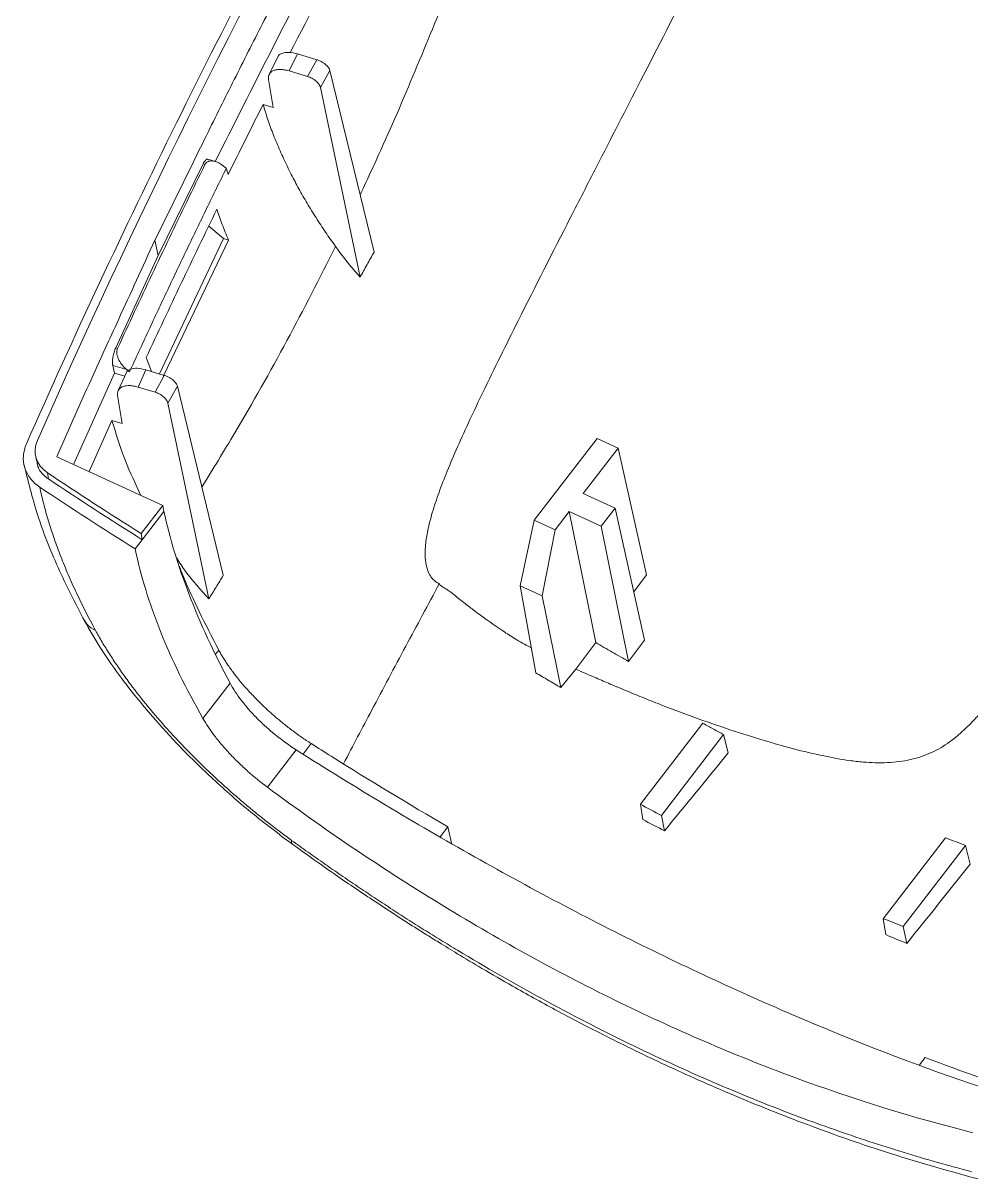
# Model space of a CAD drawing. Header units: inches. Extents: x 1424 to 4050, y 1126 to 1517.
# Drawn here: x 2112.07 to 2134.36, y 1236.87 to 1264.07 of the extents above; entities that cross this region are included whole.
import ezdxf

# ---------------------------------------------------------------- set-up
doc = ezdxf.new("R2010")
doc.units = ezdxf.units.IN
doc.header["$LTSCALE"] = 15

msp = doc.modelspace()

# ---------------------------------------------------------------- linework, layer by layer
at = {"color": 7, "linetype": 'Continuous', "lineweight": 15}
for p, q in [((2118.066, 1263.285), (2117.849, 1262.856)), ((2118.523, 1263.346), (2118.322, 1262.947)), ((2118.523, 1263.346), (2118.975, 1263.211)), ((2118.975, 1263.211), (2118.757, 1262.817)), ((2118.757, 1262.817), (2118.322, 1262.947)), ((2119.062, 1262.555), (2119.284, 1262.957)), ((2119.284, 1262.957), (2120.322, 1258.686)), ((2117.84, 1262.747), (2117.946, 1262.088)), ((2119.993, 1258.099), (2119.062, 1262.555)), ((2117.712, 1262.158), (2117.946, 1262.088)), ((2115.24, 1258.604), (2116.3, 1260.759)), ((2116.344, 1260.746), (2116.3, 1260.759)), ((2116.592, 1260.817), (2116.411, 1260.871)), ((2116.846, 1260.658), (2116.782, 1260.711)), ((2116.437, 1259.298), (2116.784, 1259.003)), ((2115.24, 1258.604), (2115.165, 1258.965)), ((2116.784, 1259.003), (2115.271, 1255.823)), ((2115.375, 1255.792), (2116.899, 1258.969)), ((2116.899, 1258.969), (2116.784, 1259.003)), ((2114.245, 1256.435), (2115.24, 1258.604)), ((2114.245, 1256.435), (2114.288, 1256.422)), ((2114.964, 1256.207), (2115.084, 1255.879)), ((2114.213, 1255.841), (2114.176, 1256.021)), ((2114.176, 1256.021), (2114.504, 1255.923)), ((2114.504, 1255.923), (2114.568, 1255.87)), ((2114.956, 1255.917), (2114.772, 1255.513)), ((2114.956, 1255.917), (2115.386, 1255.788)), ((2113.249, 1253.694), (2114.213, 1255.841)), ((2114.456, 1255.768), (2114.213, 1255.841)), ((2114.495, 1255.853), (2114.303, 1255.43)), ((2115.386, 1255.788), (2115.169, 1255.394)), ((2114.29, 1255.313), (2114.397, 1254.654)), ((2115.169, 1255.394), (2114.772, 1255.513)), ((2115.474, 1255.132), (2115.696, 1255.534)), ((2115.696, 1255.534), (2116.776, 1251.088)), ((2116.435, 1250.531), (2115.474, 1255.132)), ((2113.62, 1253.524), (2114.157, 1254.726)), ((2114.157, 1254.726), (2114.397, 1254.654)), ((2124.087, 1252.386), (2125.568, 1254.305)), ((2126.068, 1254.077), (2125.568, 1254.305)), ((2126.068, 1254.077), (2125.245, 1253.01)), ((2126.73, 1251.099), (2126.068, 1254.077)), ((2112.356, 1253.921), (2112.379, 1253.776)), ((2112.856, 1253.874), (2115.35, 1252.731)), ((2112.66, 1253.354), (2112.636, 1253.5)), ((2125.245, 1253.01), (2125.995, 1252.667)), ((2115.35, 1252.731), (2114.841, 1252.072)), ((2115.35, 1252.731), (2115.379, 1252.588)), ((2125.667, 1252.241), (2125.995, 1252.667)), ((2125.995, 1252.667), (2126.685, 1249.565)), ((2115.379, 1252.588), (2114.868, 1251.924)), ((2123.756, 1250.842), (2124.087, 1252.386)), ((2124.087, 1252.386), (2124.587, 1252.157)), ((2124.916, 1252.584), (2124.587, 1252.157)), ((2125.538, 1249.505), (2124.916, 1252.584)), ((2125.667, 1252.241), (2124.916, 1252.584)), ((2114.868, 1251.924), (2114.841, 1252.072)), ((2124.587, 1252.157), (2124.278, 1250.604)), ((2125.667, 1252.241), (2126.309, 1249.06)), ((2114.868, 1251.924), (2114.702, 1251.709)), ((2126.73, 1251.099), (2126.432, 1250.701)), ((2124.278, 1250.604), (2123.756, 1250.842)), ((2124.125, 1248.795), (2123.756, 1250.842)), ((2124.714, 1248.448), (2124.278, 1250.604)), ((2125.07, 1248.881), (2125.538, 1249.505)), ((2126.309, 1249.06), (2126.685, 1249.565)), ((2124.714, 1248.448), (2125.07, 1248.881)), ((2116.295, 1247.723), (2116.936, 1248.554)), ((2128.058, 1247.607), (2126.588, 1245.705)), ((2127.081, 1245.437), (2128.546, 1247.342)), ((2128.651, 1246.912), (2128.546, 1247.342)), ((2118.491, 1246.983), (2117.813, 1246.104)), ((2126.646, 1245.344), (2126.588, 1245.705)), ((2127.153, 1245.079), (2127.081, 1245.437)), ((2121.879, 1244.94), (2122.058, 1245.172)), ((2122.143, 1244.791), (2122.058, 1245.172)), ((2133.768, 1244.915), (2132.299, 1243.012)), ((2132.774, 1242.831), (2134.239, 1244.734)), ((2134.239, 1244.734), (2134.346, 1244.296)), ((2132.359, 1242.637), (2132.299, 1243.012)), ((2132.855, 1242.432), (2132.774, 1242.831)), ((2133.158, 1239.577), (2133.289, 1239.747))]:
    msp.add_line(p, q, dxfattribs=at)
at = {"color": 8, "linetype": 'Continuous', "lineweight": 15}
for p, q in [((2116.596, 1249.236), (2116.668, 1249.33)), ((2118.844, 1247.13), (2118.654, 1246.883))]:
    msp.add_line(p, q, dxfattribs=at)
at = {"color": 7, "linetype": 'Continuous', "lineweight": 15}
msp.add_arc((2160.263, 1324.565), 85.929, 236.19706, 237.97986, dxfattribs=at)
for points, knots in [([(2128.724, 1283.988), (2128.723, 1283.987), (2128.723, 1283.987), (2128.723, 1283.987), (2122.357, 1274.379), (2116.893, 1264.428), (2112.402, 1254.26)], [0, 0, 0, 0, 0.0000328, 0.0000328, 0.0000328, 0.9901318, 0.9901318, 0.9901318, 0.9901318]), ([(2112.145, 1254.181), (2113.262, 1256.71), (2114.438, 1259.224), (2116.909, 1264.223), (2118.204, 1266.708), (2120.91, 1271.642), (2122.321, 1274.092), (2125.256, 1278.954), (2126.78, 1281.365), (2128.361, 1283.756)], [0, 0, 0, 0, 0.25, 0.25, 0.5, 0.5, 0.75, 0.75, 1, 1, 1, 1]), ([(2115.165, 1258.965), (2115.479, 1259.602), (2115.911, 1260.479), (2116.558, 1261.795), (2117.114, 1262.91), (2118.002, 1264.658), (2119.139, 1266.836), (2120.547, 1269.437), (2121.998, 1272.025), (2123.243, 1274.17), (2124.26, 1275.88), (2124.916, 1276.965), (2125.697, 1278.241), (2126.217, 1279.091), (2126.595, 1279.71)], [0, 0, 0, 0, 0.09082, 0.124993, 0.187483, 0.249991, 0.374983, 0.5, 0.625004, 0.750009, 0.812505, 0.875007, 0.909174, 1, 1, 1, 1]), ([(2116.586, 1260.819), (2117.464, 1262.56), (2119.25, 1266.105), (2122.165, 1271.394), (2124.275, 1274.914), (2125.331, 1276.675)], [0, 0, 0, 0, 0.325506, 0.662681, 1, 1, 1, 1]), ([(2118.348, 1263.378), (2119.289, 1265.189), (2121.307, 1269.072), (2123.551, 1272.886), (2124.748, 1274.921)], [0, 0, 0, 0, 0.466571, 1, 1, 1, 1]), ([(2132.774, 1273.107), (2132.76, 1273.106), (2132.731, 1273.102), (2132.686, 1273.09), (2132.639, 1273.074), (2132.59, 1273.053), (2132.538, 1273.027), (2132.455, 1272.981), (2132.346, 1272.908), (2132.221, 1272.804), (2132.102, 1272.685), (2131.941, 1272.508), (2131.738, 1272.253), (2131.492, 1271.901), (2131.229, 1271.49), (2130.942, 1271.008), (2130.492, 1270.215), (2130.023, 1269.336), (2129.494, 1268.328), (2128.795, 1266.986), (2127.81, 1265.086), (2126.653, 1262.832), (2125.694, 1260.962), (2124.729, 1259.083), (2123.831, 1257.316), (2122.942, 1255.527), (2122.388, 1254.348), (2122.051, 1253.561), (2121.85, 1253.046), (2121.694, 1252.582), (2121.586, 1252.172), (2121.539, 1251.88), (2121.526, 1251.693), (2121.523, 1251.586), (2121.527, 1251.483), (2121.542, 1251.358), (2121.573, 1251.218), (2121.633, 1251.087), (2121.704, 1250.994), (2121.775, 1250.93), (2121.831, 1250.903), (2121.858, 1250.889)], [0, 0, 0, 0, 0.001537, 0.003201, 0.005007, 0.006964, 0.009083, 0.011369, 0.0175, 0.023778, 0.029734, 0.036559, 0.051053, 0.067103, 0.085865, 0.107246, 0.131964, 0.191295, 0.222906, 0.264537, 0.367994, 0.47428, 0.564524, 0.618371, 0.727248, 0.803268, 0.860794, 0.886201, 0.908009, 0.92857, 0.946074, 0.959952, 0.964571, 0.968807, 0.972862, 0.976963, 0.983783, 0.989736, 0.993398, 0.996762, 1, 1, 1, 1]), ([(2118.064, 1263.277), (2118.065, 1263.279), (2118.069, 1263.321), (2118.155, 1263.366), (2118.312, 1263.395), (2118.453, 1263.363), (2118.523, 1263.346)], [0, 0, 0, 0, 0.014996, 0.342959, 0.670982, 1, 1, 1, 1]), ([(2118.975, 1263.211), (2118.986, 1263.207), (2119.008, 1263.2), (2119.043, 1263.186), (2119.083, 1263.166), (2119.129, 1263.139), (2119.177, 1263.104), (2119.218, 1263.066), (2119.25, 1263.028), (2119.273, 1262.991), (2119.28, 1262.968), (2119.284, 1262.957)], [0, 0, 0, 0, 0.079662, 0.159367, 0.240339, 0.368694, 0.500043, 0.628407, 0.759766, 0.879159, 1, 1, 1, 1]), ([(2118.322, 1262.947), (2118.304, 1262.952), (2118.269, 1262.962), (2118.217, 1262.973), (2118.167, 1262.98), (2118.103, 1262.984), (2118.029, 1262.979), (2117.954, 1262.959), (2117.895, 1262.924), (2117.856, 1262.876), (2117.834, 1262.817), (2117.838, 1262.77), (2117.84, 1262.747)], [0, 0, 0, 0, 0.0628131, 0.1250107, 0.1871883, 0.249942, 0.3748765, 0.4996731, 0.6245401, 0.7494507, 0.8747558, 1, 1, 1, 1]), ([(2119.062, 1262.555), (2119.06, 1262.562), (2119.056, 1262.578), (2119.045, 1262.602), (2119.027, 1262.632), (2118.999, 1262.668), (2118.959, 1262.707), (2118.911, 1262.743), (2118.861, 1262.774), (2118.808, 1262.8), (2118.774, 1262.811), (2118.757, 1262.817)], [0, 0, 0, 0, 0.079674, 0.15939, 0.240372, 0.368738, 0.500092, 0.628452, 0.759799, 0.879177, 1, 1, 1, 1]), ([(2116.89, 1260.509), (2117.026, 1260.785), (2117.298, 1261.335), (2117.574, 1261.884), (2117.712, 1262.158)], [0, 0, 0, 0, 0.500039, 1, 1, 1, 1]), ([(2117.712, 1262.158), (2117.73, 1262.099), (2117.765, 1261.98), (2117.825, 1261.8), (2117.888, 1261.619), (2117.957, 1261.437), (2118.031, 1261.254), (2118.11, 1261.07), (2118.193, 1260.885), (2118.282, 1260.699), (2118.4, 1260.462), (2118.552, 1260.175), (2118.746, 1259.836), (2118.955, 1259.497), (2119.177, 1259.157), (2119.338, 1258.93), (2119.418, 1258.816)], [0, 0, 0, 0, 0.05557, 0.111086, 0.166571, 0.222044, 0.277529, 0.333045, 0.388615, 0.444261, 0.500002, 0.600192, 0.700162, 0.800037, 0.899942, 1, 1, 1, 1]), ([(2125.07, 1248.881), (2125.229, 1248.811), (2125.499, 1248.692), (2125.832, 1248.55), (2126.175, 1248.404), (2126.549, 1248.25), (2127.14, 1248.013), (2127.845, 1247.747), (2128.678, 1247.458), (2129.458, 1247.211), (2130.195, 1247.002), (2130.862, 1246.841), (2131.412, 1246.741), (2131.816, 1246.694), (2132.114, 1246.675), (2132.398, 1246.677), (2132.676, 1246.701), (2132.944, 1246.748), (2133.279, 1246.843), (2133.591, 1246.985), (2133.864, 1247.167), (2134.062, 1247.321), (2134.248, 1247.491), (2134.446, 1247.689), (2134.656, 1247.927), (2134.887, 1248.214), (2135.19, 1248.62), (2135.575, 1249.185), (2136.055, 1249.943), (2136.657, 1250.952), (2137.399, 1252.27), (2138.129, 1253.628), (2138.753, 1254.824), (2139.257, 1255.81), (2139.768, 1256.846), (2140.275, 1257.98), (2140.753, 1259.122), (2141.139, 1260.05), (2141.442, 1260.734), (2141.629, 1261.135), (2141.777, 1261.431), (2141.895, 1261.651), (2142.015, 1261.858), (2142.105, 1261.994), (2142.148, 1262.059)], [0, 0, 0, 0, 0.018418, 0.03126, 0.038545, 0.058014, 0.074374, 0.106416, 0.138541, 0.168835, 0.194306, 0.22088, 0.242538, 0.25395, 0.264055, 0.274103, 0.28368, 0.293092, 0.302429, 0.319891, 0.328847, 0.337946, 0.347461, 0.35704, 0.369624, 0.383838, 0.399707, 0.428831, 0.46421, 0.505874, 0.568089, 0.643686, 0.688418, 0.727531, 0.774323, 0.824591, 0.874739, 0.921024, 0.943392, 0.962461, 0.972602, 0.981697, 0.991209, 1, 1, 1, 1]), ([(2116.3, 1260.759), (2116.309, 1260.776), (2116.327, 1260.809), (2116.354, 1260.844), (2116.379, 1260.864), (2116.4, 1260.875), (2116.409, 1260.868), (2116.413, 1260.866)], [0, 0, 0, 0, 0.232372, 0.454261, 0.665667, 0.866589, 1, 1, 1, 1]), ([(2116.344, 1260.746), (2116.348, 1260.754), (2116.358, 1260.772), (2116.378, 1260.793), (2116.402, 1260.81), (2116.437, 1260.826), (2116.486, 1260.834), (2116.567, 1260.828), (2116.647, 1260.799), (2116.725, 1260.755), (2116.761, 1260.727), (2116.782, 1260.711)], [0, 0, 0, 0, 0.060378, 0.1218213, 0.185216, 0.2513697, 0.3685229, 0.5016523, 0.7506747, 0.8577006, 1, 1, 1, 1]), ([(2114.288, 1256.422), (2114.422, 1256.711), (2114.689, 1257.289), (2115.096, 1258.155), (2115.507, 1259.02), (2115.922, 1259.883), (2116.203, 1260.458), (2116.344, 1260.746)], [0, 0, 0, 0, 0.200005, 0.400003, 0.599999, 0.799997, 1, 1, 1, 1]), ([(2114.568, 1255.87), (2114.717, 1256.192), (2115.014, 1256.836), (2115.466, 1257.799), (2115.921, 1258.756), (2116.381, 1259.709), (2116.691, 1260.342), (2116.846, 1260.658)], [0, 0, 0, 0, 0.2014444, 0.4021665, 0.6021664, 0.8014442, 1, 1, 1, 1]), ([(2114.964, 1256.207), (2115.1, 1256.499), (2115.371, 1257.081), (2115.784, 1257.953), (2116.202, 1258.824), (2116.484, 1259.403), (2116.625, 1259.693)], [0, 0, 0, 0, 0.2501168, 0.5001523, 0.7501117, 1, 1, 1, 1]), ([(2116.625, 1259.693), (2116.645, 1259.633), (2116.685, 1259.514), (2116.751, 1259.334), (2116.822, 1259.152), (2116.873, 1259.03), (2116.899, 1258.969)], [0, 0, 0, 0, 0.249585, 0.499384, 0.749491, 1, 1, 1, 1]), ([(2112.856, 1253.874), (2112.982, 1254.16), (2113.234, 1254.729), (2113.615, 1255.579), (2113.973, 1256.365), (2114.49, 1257.493), (2114.879, 1258.341), (2115.165, 1258.965)], [0, 0, 0, 0, 0.168064, 0.33473, 0.499999, 0.631848, 1, 1, 1, 1]), ([(2119.418, 1258.816), (2119.453, 1258.769), (2119.522, 1258.673), (2119.633, 1258.529), (2119.748, 1258.386), (2119.867, 1258.242), (2119.951, 1258.147), (2119.993, 1258.099)], [0, 0, 0, 0, 0.199123, 0.398517, 0.59835, 0.798789, 1, 1, 1, 1]), ([(2119.993, 1258.099), (2120.048, 1258.196), (2120.158, 1258.392), (2120.267, 1258.588), (2120.322, 1258.686)], [0, 0, 0, 0, 0.498637, 1, 1, 1, 1]), ([(2114.176, 1256.021), (2114.174, 1256.029), (2114.171, 1256.046), (2114.169, 1256.075), (2114.169, 1256.113), (2114.172, 1256.16), (2114.18, 1256.217), (2114.192, 1256.275), (2114.207, 1256.332), (2114.225, 1256.387), (2114.239, 1256.419), (2114.245, 1256.435)], [0, 0, 0, 0, 0.083698, 0.166584, 0.250124, 0.375288, 0.500125, 0.625194, 0.750169, 0.875147, 1, 1, 1, 1]), ([(2114.504, 1255.923), (2114.488, 1255.937), (2114.46, 1255.961), (2114.426, 1255.997), (2114.377, 1256.054), (2114.329, 1256.126), (2114.29, 1256.218), (2114.274, 1256.282), (2114.27, 1256.337), (2114.274, 1256.383), (2114.284, 1256.409), (2114.288, 1256.422)], [0, 0, 0, 0, 0.113652, 0.197111, 0.250361, 0.499367, 0.63281, 0.74933, 0.838188, 0.921176, 1, 1, 1, 1]), ([(2114.495, 1255.844), (2114.495, 1255.848), (2114.5, 1255.892), (2114.586, 1255.938), (2114.744, 1255.967), (2114.885, 1255.934), (2114.956, 1255.917)], [0, 0, 0, 0, 0.027475, 0.351283, 0.675155, 1, 1, 1, 1]), ([(2115.386, 1255.788), (2115.398, 1255.785), (2115.42, 1255.777), (2115.454, 1255.763), (2115.495, 1255.744), (2115.541, 1255.716), (2115.588, 1255.681), (2115.63, 1255.643), (2115.662, 1255.605), (2115.685, 1255.568), (2115.692, 1255.545), (2115.696, 1255.534)], [0, 0, 0, 0, 0.079662, 0.159367, 0.240339, 0.368694, 0.500043, 0.628407, 0.759766, 0.879159, 1, 1, 1, 1]), ([(2114.29, 1255.313), (2114.289, 1255.324), (2114.286, 1255.347), (2114.288, 1255.379), (2114.294, 1255.41), (2114.307, 1255.438), (2114.324, 1255.464), (2114.347, 1255.487), (2114.374, 1255.507), (2114.407, 1255.523), (2114.447, 1255.537), (2114.502, 1255.547), (2114.575, 1255.549), (2114.667, 1255.541), (2114.736, 1255.522), (2114.772, 1255.513)], [0, 0, 0, 0, 0.059597, 0.12059, 0.182741, 0.245778, 0.309408, 0.373315, 0.437179, 0.500682, 0.566985, 0.652124, 0.75467, 0.871968, 1, 1, 1, 1]), ([(2115.474, 1255.132), (2115.472, 1255.14), (2115.468, 1255.155), (2115.457, 1255.18), (2115.439, 1255.21), (2115.411, 1255.245), (2115.37, 1255.284), (2115.323, 1255.321), (2115.272, 1255.351), (2115.22, 1255.377), (2115.186, 1255.388), (2115.169, 1255.394)], [0, 0, 0, 0, 0.079674, 0.15939, 0.240372, 0.368738, 0.500092, 0.628452, 0.759799, 0.879177, 1, 1, 1, 1]), ([(2114.157, 1254.726), (2114.252, 1254.413), (2114.427, 1253.836), (2114.707, 1253.239), (2114.835, 1252.967)], [0, 0, 0, 0, 0.543351, 1, 1, 1, 1]), ([(2112.457, 1253.162), (2112.37, 1253.22), (2112.296, 1253.288), (2112.177, 1253.443), (2112.132, 1253.528), (2112.077, 1253.708), (2112.066, 1253.803), (2112.08, 1253.992), (2112.104, 1254.088), (2112.145, 1254.181)], [0, 0, 0, 0, 0.25, 0.25, 0.5, 0.5, 0.75, 0.75, 1, 1, 1, 1]), ([(2112.083, 1253.709), (2112.18, 1253.314), (2112.374, 1252.525), (2112.857, 1251.281), (2113.296, 1250.43), (2113.516, 1250.005)], [0, 0, 0, 0, 0.334587, 0.667918, 1, 1, 1, 1]), ([(2112.391, 1253.778), (2112.396, 1253.734), (2112.411, 1253.608), (2112.517, 1253.462), (2112.624, 1253.381), (2112.66, 1253.354)], [0, 0, 0, 0, 0.264805, 0.753686, 1, 1, 1, 1]), ([(2112.457, 1253.162), (2112.471, 1253.096), (2112.5, 1252.966), (2112.549, 1252.767), (2112.603, 1252.566), (2112.662, 1252.363), (2112.727, 1252.157), (2112.797, 1251.95), (2112.872, 1251.74), (2112.979, 1251.458), (2113.124, 1251.103), (2113.319, 1250.672), (2113.531, 1250.235), (2113.689, 1249.94), (2113.768, 1249.792)], [0, 0, 0, 0, 0.062243, 0.124512, 0.186829, 0.249215, 0.311691, 0.374279, 0.437, 0.499875, 0.624742, 0.74961, 0.874642, 1, 1, 1, 1]), ([(2116.936, 1248.554), (2116.554, 1249.266), (2116.231, 1249.963), (2115.71, 1251.314), (2115.513, 1251.964), (2115.379, 1252.588)], [0, 0, 0, 0, 0.5, 0.5, 1, 1, 1, 1]), ([(2116.295, 1247.723), (2115.899, 1248.416), (2115.565, 1249.099), (2115.032, 1250.434), (2114.833, 1251.082), (2114.702, 1251.709)], [0, 0, 0, 0, 0.5, 0.5, 1, 1, 1, 1]), ([(2115.679, 1251.486), (2115.746, 1251.383), (2115.957, 1251.063), (2116.242, 1250.746), (2116.435, 1250.531)], [0, 0, 0, 0, 0.321295, 1, 1, 1, 1]), ([(2116.668, 1249.33), (2116.512, 1249.632), (2116.212, 1250.209), (2115.913, 1250.864), (2115.776, 1251.213), (2115.742, 1251.3)], [0, 0, 0, 0, 0.451313, 0.863672, 1, 1, 1, 1]), ([(2116.435, 1250.531), (2116.492, 1250.623), (2116.606, 1250.808), (2116.719, 1250.994), (2116.776, 1251.088)], [0, 0, 0, 0, 0.497511, 1, 1, 1, 1]), ([(2121.858, 1250.889), (2121.865, 1250.878), (2121.887, 1250.845), (2121.954, 1250.801), (2122.04, 1250.752), (2122.131, 1250.688), (2122.271, 1250.576), (2122.453, 1250.427), (2122.706, 1250.236), (2123.002, 1250.02), (2123.319, 1249.797), (2123.657, 1249.579), (2123.882, 1249.45), (2124.011, 1249.385), (2124.02, 1249.381)], [0, 0, 0, 0, 0.015258, 0.047087, 0.086915, 0.126936, 0.171864, 0.290622, 0.395341, 0.533192, 0.707406, 0.837233, 0.989563, 1, 1, 1, 1]), ([(2113.509, 1250.017), (2113.629, 1249.809), (2113.89, 1249.356), (2114.419, 1248.6), (2115.053, 1247.813), (2115.774, 1247.025), (2116.55, 1246.267), (2117.44, 1245.485), (2118.081, 1245.003), (2118.414, 1244.753)], [0, 0, 0, 0, 0.115721, 0.251939, 0.408465, 0.539249, 0.681437, 0.835008, 1, 1, 1, 1]), ([(2113.768, 1249.792), (2113.793, 1249.747), (2113.843, 1249.655), (2113.924, 1249.517), (2114.008, 1249.378), (2114.096, 1249.238), (2114.188, 1249.097), (2114.283, 1248.955), (2114.382, 1248.812), (2114.485, 1248.669), (2114.685, 1248.397), (2115, 1247.996), (2115.524, 1247.389), (2116.174, 1246.71), (2116.786, 1246.141), (2117.241, 1245.748), (2117.523, 1245.514), (2117.807, 1245.287), (2118.094, 1245.066), (2118.287, 1244.924), (2118.384, 1244.853)], [0, 0, 0, 0, 0.027884, 0.055687, 0.083433, 0.111143, 0.13884, 0.166546, 0.194283, 0.222074, 0.24994, 0.351528, 0.452659, 0.599545, 0.74733, 0.797997, 0.848475, 0.898885, 0.949353, 1, 1, 1, 1]), ([(2116.668, 1249.33), (2116.686, 1249.299), (2116.721, 1249.236), (2116.779, 1249.139), (2116.842, 1249.039), (2116.911, 1248.938), (2116.986, 1248.834), (2117.066, 1248.728), (2117.152, 1248.62), (2117.245, 1248.51), (2117.343, 1248.398), (2117.448, 1248.285), (2117.612, 1248.114), (2117.848, 1247.888), (2118.129, 1247.647), (2118.387, 1247.446), (2118.613, 1247.281), (2118.767, 1247.18), (2118.844, 1247.13)], [0, 0, 0, 0, 0.041545, 0.0837, 0.126513, 0.170032, 0.214305, 0.259382, 0.305316, 0.35216, 0.399973, 0.448814, 0.498747, 0.622029, 0.748863, 0.832394, 0.915954, 1, 1, 1, 1]), ([(2125.538, 1249.505), (2125.667, 1249.43), (2125.924, 1249.281), (2126.181, 1249.133), (2126.309, 1249.06)], [0, 0, 0, 0, 0.501081, 1, 1, 1, 1]), ([(2124.125, 1248.795), (2124.223, 1248.737), (2124.419, 1248.621), (2124.616, 1248.506), (2124.714, 1248.448)], [0, 0, 0, 0, 0.499973, 1, 1, 1, 1]), ([(2116.936, 1248.554), (2117.009, 1248.418), (2117.099, 1248.28), (2117.26, 1248.07), (2117.318, 1247.999), (2117.44, 1247.86), (2117.568, 1247.722), (2117.709, 1247.588), (2117.855, 1247.457), (2117.931, 1247.392), (2118.164, 1247.205), (2118.324, 1247.089), (2118.491, 1246.983)], [0, 0, 0, 0, 0.25, 0.25, 0.375, 0.375, 0.5, 0.625, 0.625, 0.75, 0.75, 1, 1, 1, 1]), ([(2117.813, 1246.104), (2117.655, 1246.221), (2117.502, 1246.345), (2117.28, 1246.543), (2117.206, 1246.612), (2117.064, 1246.75), (2116.928, 1246.889), (2116.802, 1247.03), (2116.681, 1247.171), (2116.623, 1247.243), (2116.463, 1247.454), (2116.371, 1247.59), (2116.295, 1247.723)], [0, 0, 0, 0, 0.25, 0.25, 0.375, 0.375, 0.5, 0.625, 0.625, 0.75, 0.75, 1, 1, 1, 1]), ([(2128.546, 1247.342), (2128.465, 1247.386), (2128.302, 1247.473), (2128.139, 1247.563), (2128.058, 1247.607)], [0, 0, 0, 0, 0.5004739, 1, 1, 1, 1]), ([(2135.106, 1238.88), (2133.777, 1239.317), (2132.426, 1239.818), (2130.37, 1240.663), (2129.678, 1240.961), (2128.289, 1241.586), (2127.593, 1241.913), (2126.197, 1242.595), (2125.497, 1242.95), (2124.093, 1243.689), (2123.389, 1244.072), (2121.284, 1245.257), (2119.885, 1246.096), (2118.491, 1246.983)], [0, 0, 0, 0, 0.25, 0.25, 0.375, 0.375, 0.5, 0.5, 0.625, 0.625, 0.75, 0.75, 1, 1, 1, 1]), ([(2134.412, 1237.98), (2133.015, 1238.327), (2131.612, 1238.762), (2128.791, 1239.806), (2127.385, 1240.412), (2125.283, 1241.443), (2124.586, 1241.806), (2123.204, 1242.567), (2122.518, 1242.967), (2120.475, 1244.218), (2119.133, 1245.125), (2117.813, 1246.104)], [0, 0, 0, 0, 0.25, 0.25, 0.5, 0.5, 0.625, 0.625, 0.75, 0.75, 1, 1, 1, 1]), ([(2118.384, 1244.853), (2118.512, 1244.761), (2118.769, 1244.576), (2119.155, 1244.304), (2119.542, 1244.036), (2119.931, 1243.771), (2120.321, 1243.511), (2120.712, 1243.255), (2121.104, 1243.002), (2121.497, 1242.753), (2121.892, 1242.509), (2122.816, 1241.947), (2124.279, 1241.108), (2126.291, 1240.07), (2128.315, 1239.142), (2129.938, 1238.489), (2131.154, 1238.048), (2131.964, 1237.772), (2132.772, 1237.516), (2133.578, 1237.277), (2134.113, 1237.135), (2134.38, 1237.063)], [0, 0, 0, 0, 0.025065, 0.050107, 0.07513, 0.100138, 0.125134, 0.15012, 0.175101, 0.200079, 0.225057, 0.25004, 0.375176, 0.500019, 0.624984, 0.749994, 0.800099, 0.850124, 0.900098, 0.950047, 1, 1, 1, 1]), ([(2118.415, 1244.753), (2118.755, 1244.51), (2119.394, 1244.053), (2120.272, 1243.461), (2120.967, 1243.007), (2121.467, 1242.69), (2121.881, 1242.433), (2122.328, 1242.16), (2122.907, 1241.814), (2123.674, 1241.371), (2124.647, 1240.834), (2125.842, 1240.211), (2127.229, 1239.538), (2128.809, 1238.836), (2130.58, 1238.132), (2132.539, 1237.445), (2133.898, 1237.068), (2134.609, 1236.87)], [0, 0, 0, 0, 0.065658, 0.123466, 0.167417, 0.197503, 0.217857, 0.245189, 0.281265, 0.326086, 0.388019, 0.461382, 0.546182, 0.642433, 0.75015, 0.869349, 1, 1, 1, 1])]:
    msp.add_open_spline(points, degree=3, knots=knots, dxfattribs=at)
at = {"color": 8, "linetype": 'Continuous', "lineweight": 15}
for points, knots in [([(2119.995, 1260.033), (2120.178, 1260.425), (2120.659, 1261.456), (2121.388, 1263.173), (2122.198, 1265.164), (2122.982, 1267.185), (2123.754, 1269.221), (2124.538, 1271.313), (2125.079, 1272.715), (2125.358, 1273.441)], [0, 0, 0, 0, 0.09399, 0.247354, 0.396549, 0.545929, 0.697087, 0.843324, 1, 1, 1, 1]), ([(2116.272, 1253.162), (2116.531, 1253.585), (2117.21, 1254.691), (2118.273, 1256.569), (2119.04, 1258.074), (2119.418, 1258.816)], [0, 0, 0, 0, 0.238495, 0.62479, 1, 1, 1, 1]), ([(2119.605, 1246.656), (2119.826, 1247.077), (2120.306, 1247.993), (2121.06, 1249.403), (2121.595, 1250.399), (2121.858, 1250.889)], [0, 0, 0, 0, 0.300932, 0.655309, 1, 1, 1, 1]), ([(2113.516, 1250.034), (2113.532, 1249.998), (2113.579, 1249.893), (2113.693, 1249.832), (2113.768, 1249.792)], [0, 0, 0, 0, 0.34065, 1, 1, 1, 1]), ([(2118.384, 1244.853), (2118.382, 1244.804), (2118.379, 1244.753), (2118.415, 1244.754), (2118.416, 1244.754)], [0, 0, 0, 0, 0.971303, 1, 1, 1, 1])]:
    msp.add_open_spline(points, degree=3, knots=knots, dxfattribs=at)
at = {"color": 7, "linetype": 'Continuous', "lineweight": 15}
for points in [[(2116.846, 1260.658), (2116.86, 1260.609), (2116.875, 1260.559), (2116.89, 1260.509)], [(2112.636, 1253.5), (2112.373, 1253.676), (2112.279, 1253.981), (2112.402, 1254.26)], [(2112.636, 1253.5), (2113.361, 1253.014), (2114.096, 1252.538), (2114.841, 1252.072)], [(2112.66, 1253.354), (2113.386, 1252.868), (2114.122, 1252.391), (2114.868, 1251.924)], [(2119.315, 1246.832), (2119.158, 1246.93), (2119.001, 1247.03), (2118.844, 1247.13)], [(2128.651, 1246.912), (2128.146, 1246.287), (2127.647, 1245.676), (2127.153, 1245.079)], [(2122.058, 1245.172), (2121.141, 1245.705), (2120.226, 1246.259), (2119.315, 1246.832)], [(2127.081, 1245.437), (2126.917, 1245.525), (2126.752, 1245.615), (2126.588, 1245.705)], [(2127.153, 1245.079), (2126.984, 1245.166), (2126.815, 1245.255), (2126.646, 1245.344)], [(2133.768, 1244.915), (2133.926, 1244.854), (2134.083, 1244.793), (2134.239, 1244.734)], [(2134.346, 1244.296), (2133.844, 1243.662), (2133.347, 1243.041), (2132.855, 1242.432)], [(2132.774, 1242.831), (2132.616, 1242.89), (2132.458, 1242.951), (2132.299, 1243.012)], [(2132.855, 1242.432), (2132.69, 1242.5), (2132.525, 1242.568), (2132.359, 1242.637)], [(2135.09, 1239.095), (2134.494, 1239.3), (2133.894, 1239.517), (2133.289, 1239.747)]]:
    msp.add_open_spline(points, degree=3, dxfattribs=at)

doc.saveas('drawing.dxf')
